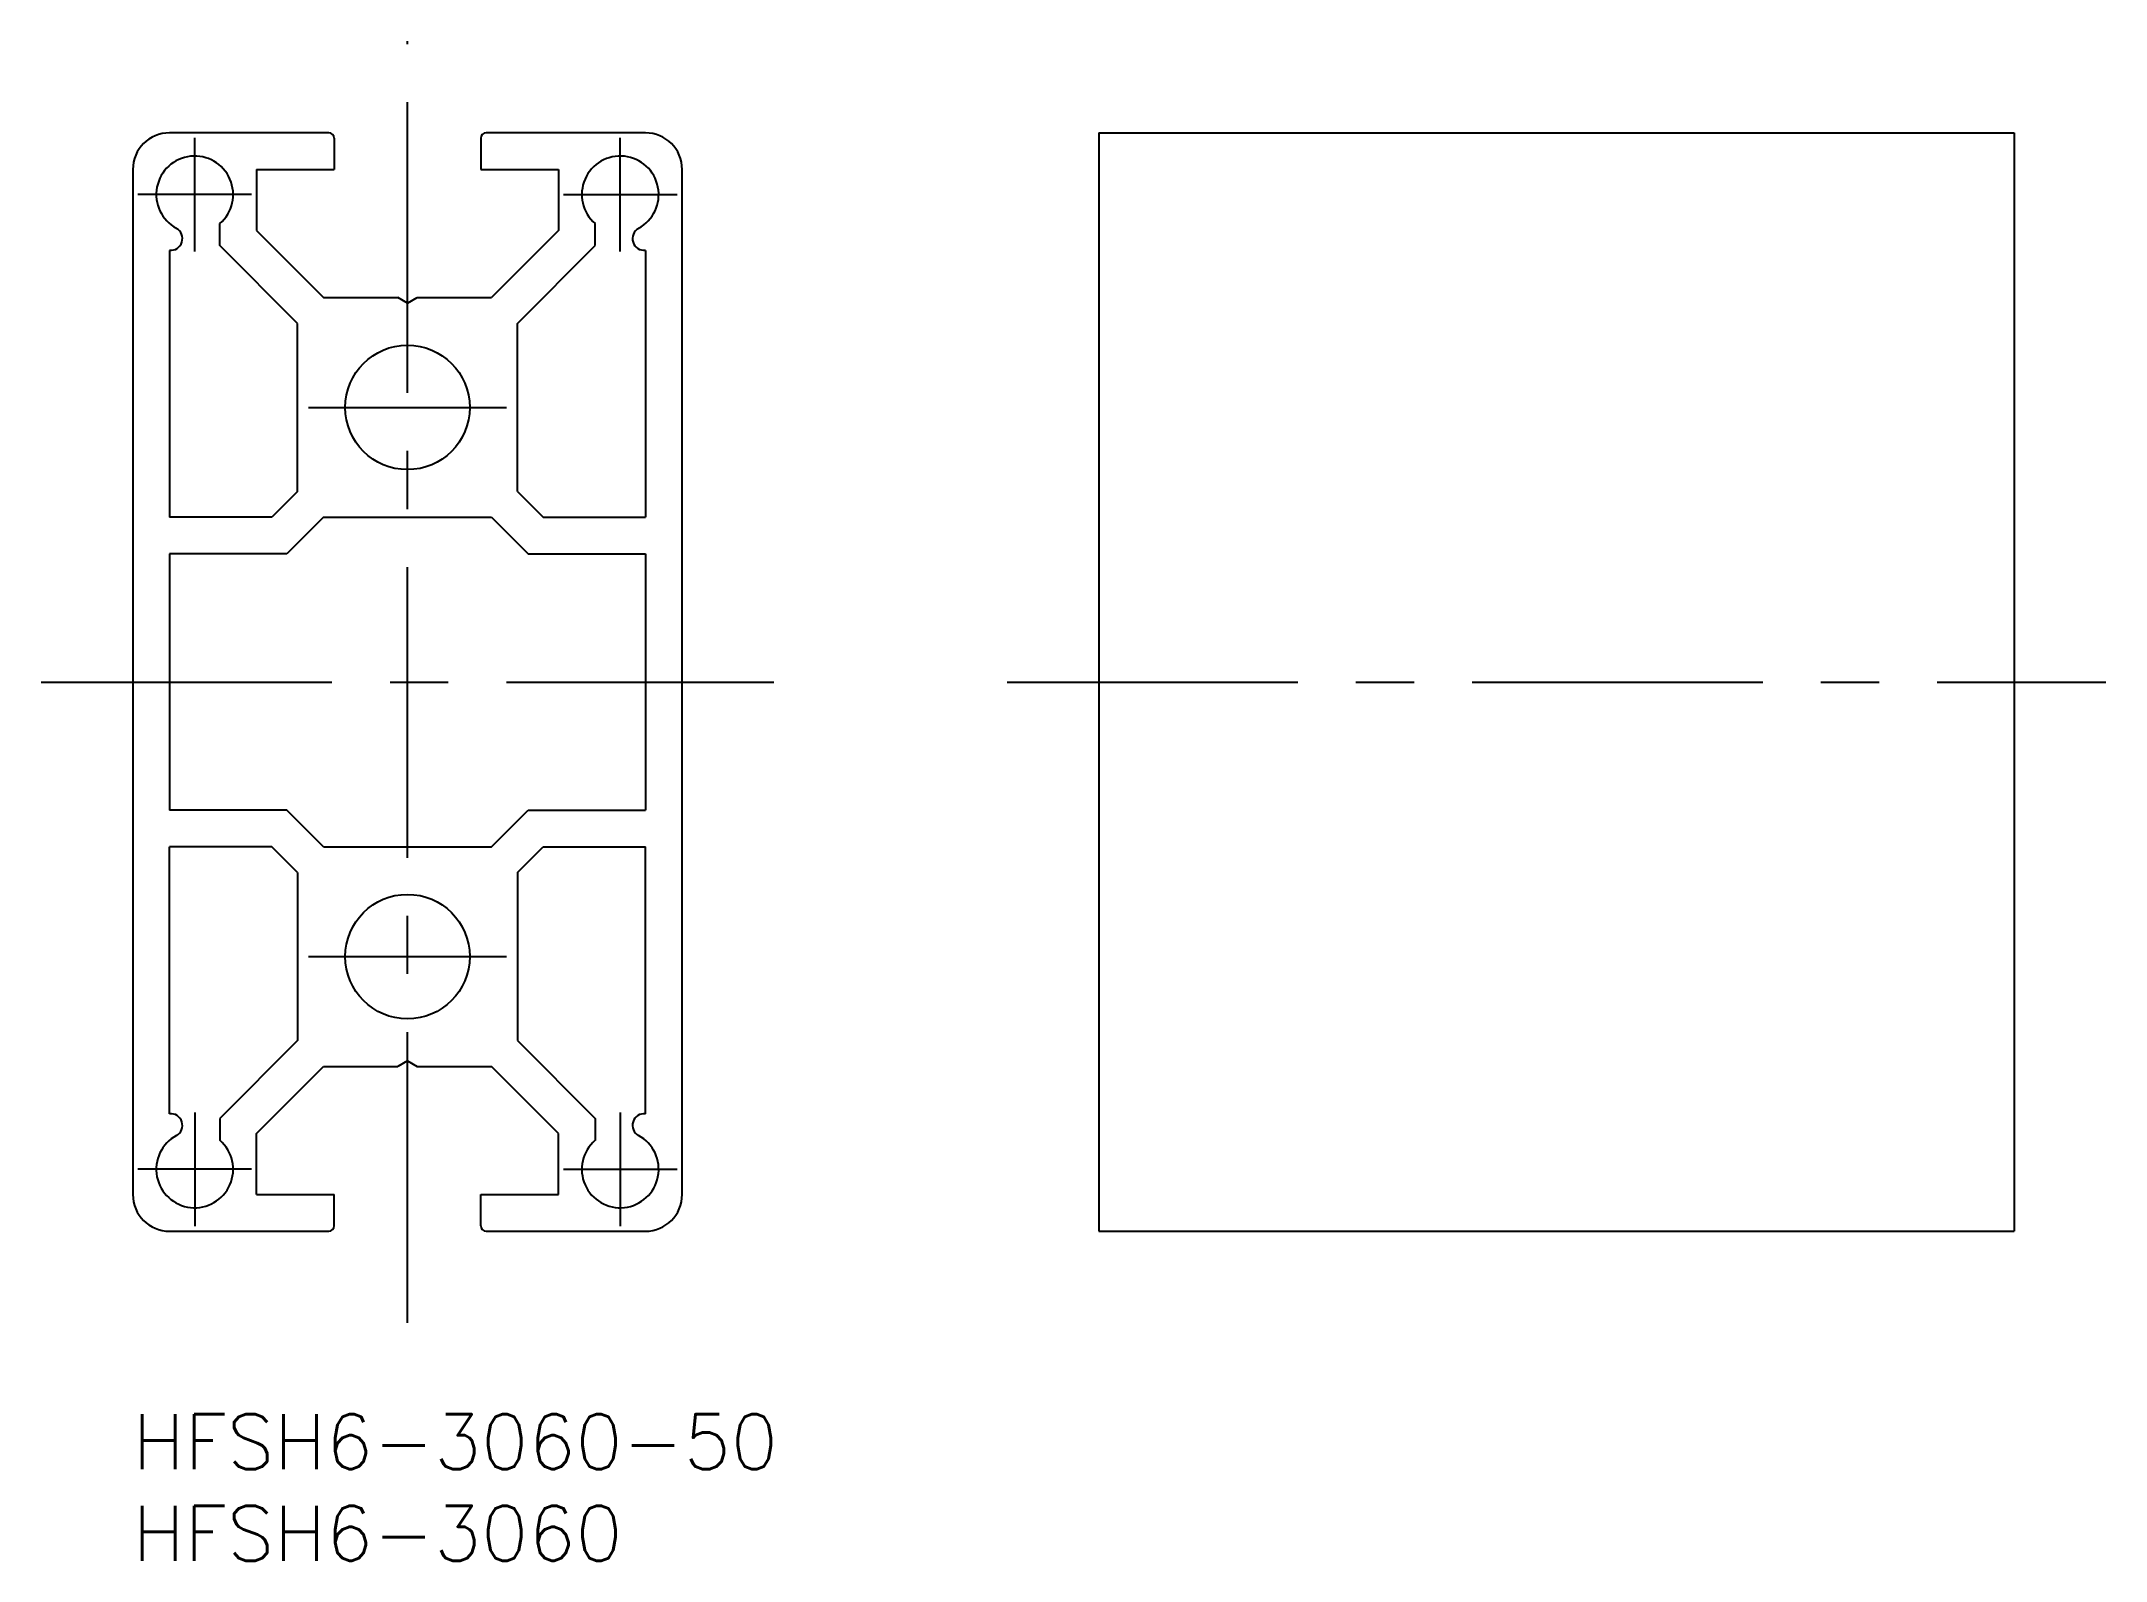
# Model space of a CAD drawing. Extents: x -5 to 108, y -8 to 75.
import ezdxf

# ---------------------------------------------------------------- set-up
doc = ezdxf.new("R2010")
doc.units = 0
doc.header["$LTSCALE"] = 0.5
doc.linetypes.add('CENTER', pattern=[50.8, 31.75, -6.35, 6.35, -6.35])
for name, color, linetype in [('MSM_CENTER', 1, 'CENTER'), ('MSM_CONTINUOUS', 7, 'CONTINUOUS'), ('MSM_PART_NUMBER', 7, 'CONTINUOUS')]:
    doc.layers.add(name, color=color, linetype=linetype)
doc.styles.get("Standard").update_dxf_attribs({"font": 'txt.shx', "height": 3, "bigfont": 'bigfont.shx'})

# ---------------------------------------------------------------- blocks, each defined once
blk = doc.blocks.new('*U2')
at = {"layer": 'MSM_PART_NUMBER'}
blk.add_text('HFSH6-3060-50', height=3, dxfattribs=at).set_placement((0, -3))
blk = doc.blocks.new('*U3')
at = {"layer": 'MSM_PART_NUMBER'}
blk.add_text('HFSH6-3060', height=3, dxfattribs=at).set_placement((0, -8))

msp = doc.modelspace()

# ---------------------------------------------------------------- linework, layer by layer
at = {"layer": 'MSM_CENTER'}
for p, q in [((15, 5), (15, 75)), ((3.38, 63.52), (3.38, 69.72)), ((26.62, 63.52), (26.62, 69.72)), ((6.48, 66.63), (0.28, 66.63)), ((23.52, 66.63), (29.73, 66.63)), ((9.6, 55), (20.4, 55)), ((-5, 40), (35, 40)), ((47.75, 40), (107.75, 40)), ((9.6, 25), (20.4, 25)), ((3.38, 16.48), (3.38, 10.28)), ((26.62, 16.48), (26.62, 10.28)), ((6.48, 13.38), (0.28, 13.38)), ((23.52, 13.38), (29.73, 13.38))]:
    msp.add_line(p, q, dxfattribs=at)
at = {"layer": 'MSM_CONTINUOUS'}
for p, q in [((10.7, 70), (2, 70)), ((28, 70), (19.3, 70)), ((52.75, 70), (52.75, 10)), ((52.75, 70), (102.75, 70)), ((102.75, 70), (102.75, 10)), ((11, 69.7), (11, 68)), ((19, 69.7), (19, 68)), ((0, 68), (0, 12)), ((6.75, 68), (6.75, 64.66)), ((6.75, 68), (11, 68)), ((19, 68), (23.25, 68)), ((23.25, 68), (23.25, 64.66)), ((30, 12), (30, 68)), ((4.75, 63.84), (4.75, 65.04)), ((6.75, 64.66), (10.41, 61)), ((23.25, 64.66), (19.59, 61)), ((25.25, 63.84), (25.25, 65.04)), ((2, 63.58), (2, 49)), ((9, 59.59), (4.75, 63.84)), ((21, 59.59), (25.25, 63.84)), ((28, 63.58), (28, 49)), ((10.41, 61), (14.48, 61)), ((15, 60.7), (14.48, 61)), ((15, 60.7), (15.52, 61)), ((15.52, 61), (19.59, 61)), ((9, 50.41), (9, 59.59)), ((21, 50.41), (21, 59.59)), ((9, 50.41), (7.59, 49)), ((21, 50.41), (22.41, 49)), ((7.59, 49), (2, 49)), ((10.41, 49), (8.41, 47)), ((10.41, 49), (19.59, 49)), ((19.59, 49), (21.59, 47)), ((22.41, 49), (28, 49)), ((8.41, 47), (2, 47)), ((2, 47), (2, 33)), ((21.59, 47), (28, 47)), ((28, 47), (28, 33)), ((8.41, 33), (2, 33)), ((10.41, 31), (8.41, 33)), ((19.59, 31), (21.59, 33)), ((21.59, 33), (28, 33)), ((2, 16.42), (2, 31)), ((7.59, 31), (2, 31)), ((9, 29.59), (7.59, 31)), ((10.41, 31), (19.59, 31)), ((21, 29.59), (22.41, 31)), ((22.41, 31), (28, 31)), ((28, 16.42), (28, 31)), ((9, 29.59), (9, 20.41)), ((21, 29.59), (21, 20.41)), ((9, 20.41), (4.75, 16.16)), ((21, 20.41), (25.25, 16.16)), ((15, 19.3), (14.48, 19)), ((15, 19.3), (15.52, 19)), ((6.75, 15.34), (10.41, 19)), ((10.41, 19), (14.48, 19)), ((15.52, 19), (19.59, 19)), ((23.25, 15.34), (19.59, 19)), ((4.75, 16.16), (4.75, 14.96)), ((25.25, 16.16), (25.25, 14.96)), ((6.75, 12), (6.75, 15.34)), ((23.25, 12), (23.25, 15.34)), ((6.75, 12), (11, 12)), ((11, 10.3), (11, 12)), ((19, 10.3), (19, 12)), ((19, 12), (23.25, 12)), ((2, 10), (10.7, 10)), ((19.3, 10), (28, 10)), ((52.75, 10), (102.75, 10))]:
    msp.add_line(p, q, dxfattribs=at)
for centre in [(15, 55), (15, 25)]:
    msp.add_circle(centre, 3.4, dxfattribs=at)
for centre, radius, start, end in [((2, 68), 2, 90, 180), ((10.7, 69.7), 0.3, 0, 90), ((19.3, 69.7), 0.3, 90, 180), ((28, 68), 2, 0, 90), ((3.38, 66.63), 2.1, 310.9016, 241.6268), ((26.62, 66.63), 2.1, 298.3732, 229.0984), ((2.07, 64.22), 0.638, 263.3246, 61.6268), ((27.93, 64.22), 0.638, 118.3732, 276.6754), ((2.07, 15.78), 0.638, 298.3732, 96.6754), ((27.93, 15.78), 0.638, 83.3246, 241.6268), ((3.38, 13.38), 2.1, 118.3732, 49.0984), ((26.62, 13.38), 2.1, 130.9016, 61.6268), ((2, 12), 2, 180, 270), ((28, 12), 2, 270, 0), ((10.7, 10.3), 0.3, 270, 0), ((19.3, 10.3), 0.3, 180, 270)]:
    msp.add_arc(centre, radius, start, end, dxfattribs=at)

# ---------------------------------------------------------------- block references
for name in ['*U2', '*U3']:
    msp.add_blockref(name, (0, 0), dxfattribs=at)

doc.saveas('drawing.dxf')
